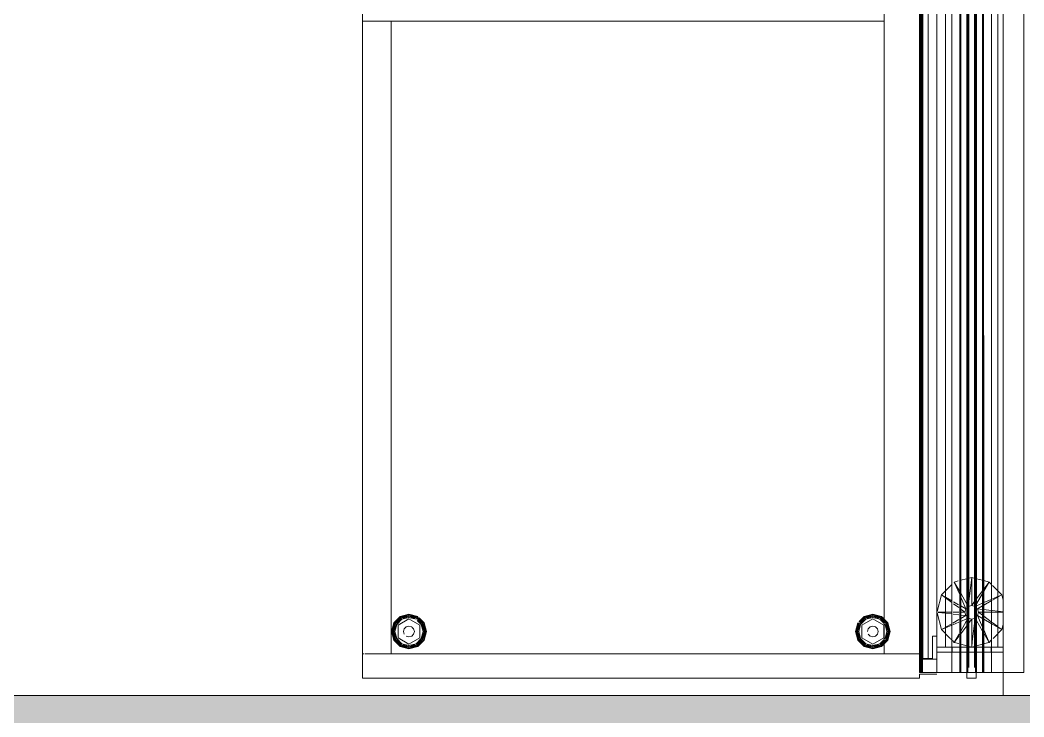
# Model space of a CAD drawing. Header units: inches. Extents: x 0 to 1536, y 72 to 1354.
# Drawn here: x 687.09 to 715.92, y 93.38 to 113.39 of the extents above; entities that cross this region are included whole.
import ezdxf

# ---------------------------------------------------------------- set-up
doc = ezdxf.new("R2010")
doc.units = ezdxf.units.IN
doc.header["$MEASUREMENT"] = 0
for name, color, linetype, lineweight in [('A-COLS', 52, 'Continuous', 13), ('A-WALL-PATT', 111, 'Continuous', 13), ('G-IMPT', 8, 'Continuous', 9), ('I-FURN-PNLS', 30, 'Continuous', 9), ('I-WALL', 2, 'Continuous', 13)]:
    doc.layers.add(name, color=color, linetype=linetype, lineweight=lineweight)

# ---------------------------------------------------------------- blocks, each defined once
blk = doc.blocks.new('perimeter columns - perimeter columns-7228800-Level XX  POWER _ SIGNAL')
at = {"layer": 'A-COLS', "lineweight": 9}
h = blk.add_hatch(color=7, dxfattribs=at)
h.paths.add_polyline_path([(12, 84), (59, 84), (59, 94), (12, 94)], flags=0)
h.paths.add_polyline_path([(115, 84), (173, 84), (173, 94), (115, 94)], flags=0)
h.paths.add_polyline_path([(229, 84), (287, 84), (287, 94), (229, 94)], flags=0)
h.paths.add_polyline_path([(401, 84), (401, 94), (343, 94), (343, 84)], flags=0)
h.paths.add_polyline_path([(457, 84), (515, 84), (515, 94), (457, 94)], flags=0)
h.paths.add_polyline_path([(1184.955, 84), (1184.955, 94), (1159.955, 94), (1159.955, 84), (1179.07, 84)], flags=0)
h.paths.add_polyline_path([(1056.955, 84), (1079.955, 84), (1079.955, 94), (1056.955, 94)], flags=0)
h.paths.add_polyline_path([(1305.955, 84), (1305.955, 94), (1287.955, 94), (1287.955, 84), (1303.33, 84)], flags=0)
h.paths.add_polyline_path([(571, 84), (629, 84), (629, 94), (571, 94)], flags=0)
h.paths.add_polyline_path([(1390.511, 84), (1421.511, 84), (1426.237, 85.302), (1422.091, 94), (1390.511, 94)], flags=0)
h.paths.add_polyline_path([(953.33, 84), (953.955, 84), (953.955, 94), (931.955, 94), (931.955, 84), (941.026, 84)], flags=0)
h.paths.add_polyline_path([(685, 84), (743.955, 84), (743.955, 94), (685, 94), (685, 90.183)], flags=0)
h.paths.add_polyline_path([(838.955, 84), (838.955, 94), (819.955, 94), (819.955, 84), (832.823, 84)], flags=0)
h.paths.add_polyline_path([(1523.008, 178.607), (1524.2, 182.345), (1524.2, 206.475), (1515.95, 206.475), (1515.95, 182.293), (1519.437, 180.472)], flags=0)
h.paths.add_polyline_path([(1515.95, 318.225), (1524.2, 318.225), (1524.2, 348.225), (1515.95, 348.225), (1515.95, 345.403)], flags=0)
h.paths.add_polyline_path([(1524.2, 436.04), (1524.2, 456.04), (1515.95, 456.04), (1515.95, 436.04)], flags=0)
h.paths.add_polyline_path([(1524.2, 551.04), (1524.2, 569.54), (1515.95, 569.54), (1515.95, 551.04)], flags=0)
h.paths.add_polyline_path([(1524.2, 680.499), (1524.2, 704.5), (1515.95, 704.5), (1515.95, 680.499)], flags=0)
h.paths.add_polyline_path([(562.494, 696.499), (574.9, 696.499), (574.9, 704.5), (560.9, 704.5), (560.9, 769.75), (547.9, 769.75), (547.9, 696.499), (560.9, 696.499)], flags=0)
h.paths.add_polyline_path([(1287.273, 696.499), (1301.455, 696.499), (1301.455, 704.5), (1270.455, 704.5), (1270.455, 696.499), (1274.686, 696.499)], flags=0)
h.paths.add_polyline_path([(932.205, 696.499), (952.205, 696.499), (952.205, 704.5), (932.205, 704.5), (932.205, 698.783)], flags=0)
h.paths.add_polyline_path([(832.823, 696.499), (833.705, 696.499), (833.705, 704.5), (815.205, 704.5), (815.205, 696.499), (823.75, 696.499)], flags=0)
h.paths.add_polyline_path([(1410.455, 696.499), (1410.455, 704.5), (1385.455, 704.5), (1385.455, 696.499), (1410.402, 696.499)], flags=0)
h.paths.add_polyline_path([(739.795, 696.499), (739.795, 704.5), (722.813, 704.5), (722.813, 696.499)], flags=0)
h.paths.add_polyline_path([(1182.955, 696.499), (1182.955, 704.5), (1159.705, 704.5), (1159.705, 696.499), (1179.83, 696.499)], flags=0)
h.paths.add_polyline_path([(1075.705, 696.499), (1075.705, 704.5), (1049.705, 704.5), (1049.705, 696.499)], flags=0)
at = {"layer": 'A-COLS', "color": 8, "lineweight": 20}
blk.add_line((743.955, 94), (685, 94), dxfattribs=at)
blk = doc.blocks.new('WORKSTATION_1 - NCARB Leverage OPT A_dwg_3_KPWL4236-V52-Level XX  POWER _ SIGNAL')
at = {"layer": 'G-IMPT'}
for p, q in [((35.225, 0.866), (35.121, 0.762)), ((35.121, 0.762), (35.225, 0.866)), ((35.121, 0.762), (35.225, 0.866)), ((35.374, 0.906), (35.225, 0.866)), ((35.225, 0.866), (35.374, 0.906)), ((35.225, 0.866), (35.374, 0.906)), ((35.225, 0.866), (35.286, 0.761)), ((35.27, 0.761), (35.225, 0.866)), ((35.697, 0.758), (35.714, 0.906)), ((35.725, 0.906), (35.725, 0.757)), ((36.225, 0.866), (36.076, 0.906)), ((36.076, 0.906), (36.225, 0.866)), ((36.076, 0.906), (36.225, 0.866)), ((36.142, 0.754), (36.225, 0.866)), ((36.225, 0.866), (36.16, 0.754)), ((36.338, 0.753), (36.225, 0.866)), ((36.225, 0.866), (36.338, 0.753)), ((36.225, 0.866), (36.338, 0.753)), ((36.725, 0.75), (36.725, 0.906)), ((36.725, 0.75), (36.725, 0.906)), ((36.725, 0.75), (36.725, 0.906)), ((36.725, 0.75), (36.725, 0.906)), ((36.725, 0.906), (36.725, 0.75)), ((36.875, 0.906), (36.875, 0.577)), ((36.875, 0.577), (36.875, 0.906)), ((2.275, 0.75), (36.725, 0.75)), ((2.275, 0.75), (36.725, 0.75)), ((2.314, 0.75), (36.416, 0.75)), ((2.314, 0.75), (36.416, 0.75)), ((2.314, 0.75), (36.416, 0.75)), ((2.314, 0.75), (36.416, 0.75)), ((35.109, 0.75), (34.958, 0.599)), ((34.958, 0.599), (35.109, 0.75)), ((34.958, 0.599), (35.109, 0.75)), ((35.342, 0.595), (35.275, 0.75)), ((35.292, 0.75), (35.382, 0.594)), ((35.677, 0.591), (35.696, 0.75)), ((35.725, 0.75), (35.725, 0.59)), ((36.017, 0.587), (36.139, 0.75)), ((36.158, 0.75), (36.064, 0.586)), ((36.476, 0.615), (36.341, 0.75)), ((36.341, 0.75), (36.476, 0.615)), ((36.341, 0.75), (36.476, 0.615)), ((36.455, 0.75), (36.725, 0.75)), ((36.455, 0.75), (36.725, 0.75)), ((36.455, 0.75), (36.725, 0.75)), ((36.455, 0.75), (36.725, 0.75)), ((36.725, 0.579), (36.725, 0.75)), ((36.725, 0.75), (36.725, 0.579)), ((36.725, 0.75), (36.725, 0.579)), ((36.725, 0.75), (36.725, 0.579)), ((34.808, 0.309), (34.763, 0.14)), ((34.763, 0.14), (34.808, 0.309)), ((34.763, 0.14), (34.808, 0.309)), ((34.859, 0.5), (34.817, 0.345)), ((34.817, 0.345), (34.859, 0.5)), ((34.817, 0.345), (34.859, 0.5)), ((34.921, 0.563), (34.859, 0.5)), ((34.859, 0.5), (34.921, 0.563)), ((34.859, 0.5), (34.921, 0.563)), ((35.067, 0.345), (34.859, 0.5)), ((34.859, 0.5), (35.127, 0.345)), ((35.342, 0.14), (35.115, 0.309)), ((35.189, 0.309), (35.483, 0.14)), ((35.45, 0.345), (35.356, 0.563)), ((35.4, 0.563), (35.526, 0.345)), ((35.538, 0.14), (35.465, 0.31)), ((35.546, 0.31), (35.628, 0.169)), ((35.628, 0.169), (35.644, 0.311)), ((35.648, 0.345), (35.674, 0.563)), ((35.725, 0.563), (35.725, 0.345)), ((35.725, 0.311), (35.725, 0.195)), ((35.725, 0.195), (35.812, 0.311)), ((35.822, 0.169), (36.155, 0.312)), ((35.905, 0.311), (35.822, 0.169)), ((35.837, 0.345), (35.999, 0.563)), ((36.05, 0.563), (35.924, 0.345)), ((36.266, 0.312), (35.967, 0.14)), ((36.231, 0.345), (36.591, 0.5)), ((36.591, 0.5), (36.323, 0.345)), ((36.591, 0.5), (36.529, 0.563)), ((36.529, 0.563), (36.591, 0.5)), ((36.529, 0.563), (36.591, 0.5)), ((36.627, 0.365), (36.591, 0.5)), ((36.591, 0.5), (36.627, 0.365)), ((36.591, 0.5), (36.627, 0.365)), ((36.687, 0.14), (36.641, 0.313)), ((36.641, 0.313), (36.687, 0.14)), ((36.641, 0.313), (36.687, 0.14)), ((36.725, 0.345), (36.725, 0.563)), ((36.725, 0.563), (36.725, 0.345)), ((36.875, 0.563), (36.725, 0.563)), ((36.875, 0.563), (36.725, 0.563)), ((36.725, 0.14), (36.725, 0.313)), ((36.725, 0.313), (36.725, 0.14)), ((36.875, 0.563), (36.875, 0.345)), ((36.875, 0.563), (36.875, 0.345)), ((36.875, 0.314), (36.875, 0.14)), ((36.875, 0.314), (36.875, 0.14)), ((34.752, 0.102), (34.725, 0)), ((34.725, 0), (34.752, 0.102)), ((34.725, 0), (34.752, 0.102)), ((34.725, 0), (34.754, -0.11)), ((34.754, -0.11), (34.725, 0)), ((34.754, -0.11), (34.725, 0)), ((34.725, 0), (35.53, 0)), ((35.556, -0.097), (34.725, 0)), ((35.53, 0), (35.391, 0.104)), ((35.53, 0), (35.556, 0.097)), ((35.556, 0.097), (35.53, 0)), ((35.556, 0.097), (35.53, 0)), ((35.556, -0.097), (35.53, 0)), ((35.556, -0.097), (35.53, 0)), ((35.53, 0), (35.556, -0.097)), ((35.628, 0.169), (35.725, 0.195)), ((35.628, 0.169), (35.725, 0.195)), ((35.725, 0.195), (35.628, 0.169)), ((35.725, 0.195), (35.822, 0.169)), ((35.725, 0.195), (35.822, 0.169)), ((35.822, 0.169), (35.725, 0.195)), ((35.894, 0.097), (35.92, 0)), ((35.894, 0.097), (35.92, 0)), ((35.92, 0), (35.894, 0.097)), ((35.894, 0.097), (36.568, 0.018)), ((35.92, 0), (35.894, -0.097)), ((35.894, -0.097), (35.92, 0)), ((35.894, -0.097), (35.92, 0)), ((35.92, 0), (36.067, -0.11)), ((36.725, 0), (35.92, 0)), ((36.573, 0.018), (36.725, 0)), ((36.725, 0), (36.696, 0.108)), ((36.696, 0.108), (36.725, 0)), ((36.696, 0.108), (36.725, 0)), ((36.696, -0.11), (36.725, 0)), ((36.725, 0), (36.696, -0.11)), ((36.725, 0), (36.696, -0.11)), ((36.725, -0.11), (36.725, 0.108)), ((36.725, 0.108), (36.725, -0.11)), ((36.875, 0.108), (36.875, -0.11)), ((36.875, 0.108), (36.875, -0.11)), ((34.764, -0.147), (34.809, -0.315)), ((34.809, -0.315), (34.764, -0.147)), ((34.809, -0.315), (34.764, -0.147)), ((35.179, -0.315), (35.474, -0.145)), ((35.628, -0.169), (35.288, -0.315)), ((35.543, -0.315), (35.628, -0.169)), ((35.725, -0.195), (35.628, -0.169)), ((35.725, -0.195), (35.628, -0.169)), ((35.628, -0.169), (35.725, -0.195)), ((35.725, -0.195), (35.635, -0.315)), ((35.822, -0.169), (35.725, -0.195)), ((35.725, -0.195), (35.822, -0.169)), ((35.725, -0.195), (35.822, -0.169)), ((35.725, -0.315), (35.725, -0.195)), ((35.822, -0.169), (35.805, -0.315)), ((35.907, -0.315), (35.822, -0.169)), ((35.987, -0.315), (35.914, -0.144)), ((36.271, -0.315), (35.974, -0.144)), ((36.112, -0.143), (36.343, -0.315)), ((36.641, -0.315), (36.687, -0.142)), ((36.687, -0.142), (36.641, -0.315)), ((36.687, -0.142), (36.641, -0.315)), ((36.725, -0.315), (36.725, -0.142)), ((36.725, -0.142), (36.725, -0.315)), ((36.875, -0.141), (36.875, -0.315)), ((36.875, -0.141), (36.875, -0.315)), ((34.828, -0.385), (34.859, -0.5)), ((34.859, -0.5), (34.828, -0.385)), ((34.859, -0.5), (34.828, -0.385)), ((35.219, -0.345), (34.859, -0.5)), ((34.859, -0.5), (35.127, -0.345)), ((35.109, -0.75), (34.931, -0.572)), ((35.109, -0.75), (34.931, -0.572)), ((35.109, -0.75), (34.931, -0.572)), ((35.292, -0.75), (35.396, -0.57)), ((35.445, -0.57), (35.311, -0.75)), ((35.425, -0.52), (35.509, -0.375)), ((35.592, -0.373), (35.481, -0.522)), ((35.725, -0.53), (35.725, -0.371)), ((35.725, -0.75), (35.725, -0.57)), ((35.775, -0.57), (35.754, -0.75)), ((35.799, -0.37), (35.78, -0.532)), ((36.037, -0.54), (35.938, -0.368)), ((36.085, -0.542), (36.01, -0.367)), ((36.158, -0.75), (36.054, -0.57)), ((36.175, -0.75), (36.097, -0.57)), ((36.591, -0.5), (36.352, -0.362)), ((36.416, -0.37), (36.591, -0.5)), ((36.476, -0.615), (36.521, -0.57)), ((36.476, -0.615), (36.521, -0.57)), ((36.521, -0.57), (36.476, -0.615)), ((36.536, -0.555), (36.591, -0.5)), ((36.536, -0.555), (36.591, -0.5)), ((36.591, -0.5), (36.536, -0.555)), ((36.591, -0.5), (36.627, -0.365)), ((36.627, -0.365), (36.591, -0.5)), ((36.627, -0.365), (36.591, -0.5)), ((36.725, -0.558), (36.725, -0.356)), ((36.725, -0.356), (36.725, -0.558)), ((36.875, -0.562), (36.725, -0.562)), ((36.875, -0.562), (36.725, -0.562)), ((36.725, -0.75), (36.725, -0.57)), ((36.725, -0.57), (36.725, -0.75)), ((36.725, -0.75), (36.725, -0.57)), ((36.725, -0.75), (36.725, -0.57)), ((36.875, -0.354), (36.875, -0.561)), ((36.875, -0.354), (36.875, -0.561)), ((36.875, -0.57), (36.875, -1)), ((36.875, -1), (36.875, -0.57)), ((2.275, -0.75), (36.725, -0.75)), ((2.275, -0.75), (36.725, -0.75)), ((2.583, -0.75), (36.686, -0.75)), ((2.583, -0.75), (36.686, -0.75)), ((2.583, -0.75), (36.686, -0.75)), ((2.583, -0.75), (36.686, -0.75)), ((2.583, -0.75), (36.686, -0.75)), ((2.583, -0.75), (36.686, -0.75)), ((35.225, -0.866), (35.121, -0.762)), ((35.225, -0.866), (35.121, -0.762)), ((35.225, -0.866), (35.121, -0.762)), ((35.304, -0.76), (35.225, -0.866)), ((35.225, -0.866), (35.286, -0.761)), ((35.725, -0.959), (35.725, -0.757)), ((35.753, -0.757), (35.73, -0.959)), ((36.225, -0.866), (36.16, -0.754)), ((36.225, -0.866), (36.177, -0.754)), ((36.225, -0.866), (36.338, -0.753)), ((36.225, -0.866), (36.338, -0.753)), ((36.338, -0.753), (36.225, -0.866)), ((36.341, -0.75), (36.468, -0.624)), ((36.341, -0.75), (36.468, -0.624)), ((36.468, -0.624), (36.341, -0.75)), ((36.725, -1), (36.725, -0.75)), ((36.725, -0.75), (36.725, -1)), ((36.725, -1), (36.725, -0.75)), ((36.725, -0.75), (36.725, -1)), ((36.725, -0.75), (36.725, -1)), ((36.725, -0.75), (36.725, -1)), ((36.416, -1), (2.583, -1)), ((2.583, -1), (36.416, -1)), ((2.583, -1), (36.416, -1)), ((2.583, -1), (36.416, -1)), ((2.583, -1), (36.416, -1)), ((36.416, -1), (2.583, -1)), ((35.225, -0.866), (35.706, -0.995)), ((35.706, -0.995), (35.225, -0.866)), ((35.706, -0.995), (35.225, -0.866)), ((35.743, -0.995), (36.225, -0.866)), ((36.225, -0.866), (35.743, -0.995)), ((36.225, -0.866), (35.743, -0.995)), ((36.416, -1), (36.725, -1)), ((36.725, -1), (36.416, -1)), ((36.416, -1), (36.725, -1)), ((36.416, -1), (36.725, -1)), ((36.416, -1), (36.725, -1)), ((36.725, -1), (36.416, -1)), ((36.416, -1.125), (36.416, -1)), ((36.416, -1.007), (36.416, -1.125)), ((36.416, -1.125), (37.024, -1.125)), ((36.416, -1.125), (37.05, -1.125)), ((37.075, -1), (36.875, -1)), ((37.459, -1), (36.875, -1)), ((37.024, -1.125), (37.05, -1.125)), ((37.05, -1.25), (37.05, -1.125)), ((37.05, -1.125), (37.05, -1.4)), ((37.459, -1), (37.075, -1)), ((37.5, -1.5), (37.5, -1)), ((37.5, -1.5), (37.5, -1)), ((37.024, -1.25), (1.95, -1.25)), ((37.05, -1.25), (1.95, -1.25)), ((37.05, -1.25), (37.024, -1.25)), ((37.05, -1.25), (37.05, -1.4)), ((37.05, -1.5), (37.459, -1.5)), ((37.05, -1.5), (37.459, -1.5))]:
    blk.add_line(p, q, dxfattribs=at)
blk = doc.blocks.new('WORKSTATION_1 - NCARB Leverage OPT A_dwg_3_KESS2436-7491116-Level XX  POWER _ SIGNAL')
at = {"layer": 'G-IMPT'}
for p, q in [((36.416, -1), (2.583, -1)), ((2.583, -1), (36.416, -1)), ((36.725, -1), (36.416, -1)), ((36.416, -1), (36.725, -1)), ((36.875, -1), (36.725, -1)), ((36.725, -1), (36.875, -1)), ((37.075, -1), (36.875, -1)), ((36.875, -1), (37.075, -1)), ((37.075, -1.118), (37.075, -1)), ((37.075, -1.118), (37.075, -1)), ((37.075, -1.4), (37.075, -1.146)), ((37.075, -1.4), (37.075, -1.146)), ((37.024, -1.4), (1.95, -1.4)), ((37.024, -1.4), (1.95, -1.437)), ((37.024, -1.4), (1.95, -1.4)), ((37.024, -1.437), (1.95, -1.437)), ((37.024, -1.437), (1.95, -1.437)), ((37.024, -1.471), (1.95, -1.437)), ((37.024, -1.437), (2.69, -1.47)), ((11.472, -1.41), (37.024, -1.437)), ((37.068, -1.437), (37.024, -1.437)), ((37.024, -1.437), (37.068, -1.437)), ((37.068, -1.437), (37.024, -1.437)), ((37.068, -1.437), (37.024, -1.437)), ((37.046, -1.471), (37.068, -1.437)), ((37.068, -1.437), (37.046, -1.471)), ((37.046, -1.471), (37.068, -1.437)), ((37.068, -1.437), (37.075, -1.4)), ((37.075, -1.4), (37.068, -1.437)), ((37.075, -1.4), (37.068, -1.437)), ((37.046, -1.471), (1.974, -1.471)), ((1.974, -1.471), (37.024, -1.471)), ((36.987, -1.493), (1.974, -1.471)), ((36.987, -1.493), (2.013, -1.493)), ((2.013, -1.493), (36.987, -1.493)), ((2.013, -1.493), (36.975, -1.5)), ((36.975, -1.5), (2.025, -1.5)), ((36.975, -1.5), (2.025, -1.5)), ((36.987, -1.493), (2.027, -1.5)), ((37.024, -1.471), (14.582, -1.485)), ((36.975, -1.5), (37.012, -1.493)), ((37.012, -1.493), (36.975, -1.5)), ((37.012, -1.493), (36.975, -1.5)), ((37.012, -1.493), (37.046, -1.471)), ((37.046, -1.471), (37.012, -1.493)), ((37.012, -1.493), (37.046, -1.471)), ((37.046, -1.471), (37.024, -1.471)), ((37.046, -1.471), (37.024, -1.471)), ((37.024, -1.471), (37.046, -1.471))]:
    blk.add_line(p, q, dxfattribs=at)
blk = doc.blocks.new('WORKSTATION_1 - NCARB Leverage OPT A_dwg_3_KESS1236-V39-Level XX  POWER _ SIGNAL')
at = {"layer": 'G-IMPT'}
for p, q in [((37.075, -1), (1.925, -1)), ((2.583, -1), (36.416, -1)), ((36.416, -1), (36.725, -1)), ((36.725, -1), (36.875, -1)), ((36.875, -1), (37.075, -1)), ((37.075, -1), (37.075, -1.118)), ((37.075, -1.4), (37.075, -1)), ((37.075, -1.146), (37.075, -1.4)), ((37.068, -1.437), (1.925, -1.4)), ((37.075, -1.4), (1.925, -1.4)), ((37.024, -1.437), (1.95, -1.437)), ((37.068, -1.437), (2.69, -1.47)), ((37.068, -1.437), (37.024, -1.437)), ((37.062, -1.45), (37.068, -1.437)), ((37.075, -1.4), (37.068, -1.437)), ((37.068, -1.437), (37.075, -1.4)), ((37.024, -1.471), (1.954, -1.471)), ((37.012, -1.493), (1.988, -1.493)), ((36.975, -1.5), (1.988, -1.493)), ((2.025, -1.5), (36.975, -1.5)), ((36.975, -1.5), (2.025, -1.5)), ((37.046, -1.471), (14.582, -1.485)), ((36.975, -1.5), (37.012, -1.493)), ((36.975, -1.5), (37.012, -1.493)), ((37.025, -1.487), (37.012, -1.493)), ((37.046, -1.471), (37.024, -1.471)), ((37.024, -1.487), (37.025, -1.487)), ((37.062, -1.45), (37.025, -1.487)), ((37.025, -1.487), (37.046, -1.471)), ((37.062, -1.45), (37.046, -1.471))]:
    blk.add_line(p, q, dxfattribs=at)
blk = doc.blocks.new('WORKSTATION_1 - NCARB Leverage OPT A_dwg_3_42NN AA36_000000-V53-Level XX  POWER _ SIGNAL')
for name in ['WORKSTATION_1 - NCARB Leverage OPT A_dwg_3_KPWL4236-V52-Level XX  POWER _ SIGNAL', 'WORKSTATION_1 - NCARB Leverage OPT A_dwg_3_KESS2436-7491116-Level XX  POWER _ SIGNAL', 'WORKSTATION_1 - NCARB Leverage OPT A_dwg_3_KESS1236-V39-Level XX  POWER _ SIGNAL']:
    blk.add_blockref(name, (0, 0))
blk = doc.blocks.new('WORKSTATION_1 - NCARB Leverage OPT A_dwg_3_KPGAS0972-V55-Level XX  POWER _ SIGNAL')
at = {"layer": 'G-IMPT'}
for p, q in [((73.46, 0.906), (73.46, 0.57)), ((73.46, 0.345), (73.46, 0.906)), ((73.459, 0.315), (1.5, 0.328)), ((73.459, 0.315), (1.5, 0.315)), ((73.459, 0.33), (1.733, 0.33)), ((73.459, 0.332), (1.734, 0.345)), ((73.459, 0.33), (1.734, 0.332)), ((1.734, 0.332), (73.459, 0.332)), ((73.459, 0.57), (1.735, 0.57)), ((73.459, 0.57), (1.735, 0.57)), ((73.46, 0.57), (73.46, 0.345)), ((73.46, 0.332), (73.46, 0.345)), ((73.46, 0.33), (73.46, 0.332)), ((73.46, 0.328), (73.46, 0.33)), ((73.46, 0.315), (73.46, 0.328)), ((73.46, 0.315), (73.46, 0.14)), ((73.46, 0.14), (73.46, 0.315)), ((73.459, 0.132), (1.5, 0.14)), ((1.5, 0.14), (73.459, 0.14)), ((1.5, 0.132), (73.459, 0.132)), ((73.459, 0.125), (1.5, 0.132)), ((1.5, 0.125), (73.459, 0.125)), ((1.5, 0.125), (73.459, 0.125)), ((73.459, 0.123), (1.742, 0.125)), ((1.742, 0.123), (73.459, 0.123)), ((73.459, 0.11), (1.742, 0.123)), ((73.459, 0.11), (1.742, 0.11)), ((73.46, 0.132), (73.46, 0.14)), ((73.46, 0.125), (73.46, 0.132)), ((73.46, 0.123), (73.46, 0.125)), ((73.46, 0.11), (73.46, 0.123)), ((73.46, 0.11), (73.46, -0.11)), ((73.46, -0.11), (73.46, 0.11)), ((1.5, -0.127), (73.459, -0.127)), ((73.459, -0.14), (1.5, -0.127)), ((73.459, -0.14), (1.5, -0.14)), ((73.459, -0.117), (1.742, -0.11)), ((1.742, -0.117), (73.459, -0.117)), ((73.459, -0.125), (1.742, -0.118)), ((1.742, -0.125), (73.459, -0.125)), ((73.46, -0.117), (73.46, -0.11)), ((73.46, -0.125), (73.46, -0.117)), ((73.46, -0.127), (73.46, -0.125)), ((73.46, -0.14), (73.46, -0.127)), ((73.46, -0.14), (73.46, -0.315)), ((73.46, -0.315), (73.46, -0.14)), ((73.459, -0.322), (1.5, -0.315)), ((1.5, -0.315), (73.459, -0.315)), ((73.459, -0.33), (1.5, -0.322)), ((1.5, -0.322), (73.459, -0.322)), ((73.459, -0.33), (1.5, -0.33)), ((73.459, -0.345), (1.742, -0.332)), ((1.742, -0.332), (73.459, -0.332)), ((73.459, -0.345), (1.742, -0.345)), ((73.459, -0.57), (1.742, -0.57)), ((73.459, -0.57), (1.742, -0.57)), ((73.46, -0.322), (73.46, -0.315)), ((73.46, -0.33), (73.46, -0.322)), ((73.46, -0.332), (73.46, -0.33)), ((73.46, -0.345), (73.46, -0.332)), ((73.46, -0.345), (73.46, -0.57)), ((73.46, -1.44), (73.46, -0.345)), ((73.46, -0.57), (73.46, -1.41)), ((1.5, -1.44), (73.459, -1.44)), ((1.5, -1.44), (73.459, -1.44)), ((73.459, -1.44), (1.5, -1.444)), ((73.459, -1.41), (1.742, -1.425)), ((73.459, -1.41), (1.742, -1.41)), ((1.742, -1.425), (73.459, -1.425)), ((73.459, -1.436), (1.742, -1.44)), ((73.459, -1.47), (1.742, -1.44)), ((1.742, -1.44), (73.459, -1.44)), ((1.764, -1.436), (73.459, -1.436)), ((73.459, -1.425), (1.767, -1.436)), ((73.46, -1.41), (73.46, -1.425)), ((73.46, -1.425), (73.46, -1.436)), ((73.46, -1.436), (73.46, -1.44)), ((73.46, -1.44), (73.46, -1.444)), ((73.46, -1.47), (73.46, -1.44)), ((73.459, -1.444), (1.5, -1.455)), ((1.5, -1.444), (73.459, -1.444)), ((73.459, -1.455), (1.5, -1.47)), ((1.5, -1.455), (73.459, -1.455)), ((1.5, -1.47), (73.459, -1.47)), ((73.459, -1.47), (1.5, -1.485)), ((73.459, -1.492), (1.5, -1.47)), ((1.5, -1.47), (73.459, -1.47)), ((73.459, -1.485), (1.5, -1.496)), ((1.5, -1.485), (73.459, -1.485)), ((73.459, -1.5), (1.5, -1.492)), ((1.5, -1.492), (73.459, -1.492)), ((73.459, -1.496), (1.5, -1.5)), ((1.5, -1.496), (73.459, -1.496)), ((1.5, -1.5), (73.459, -1.5)), ((1.5, -1.5), (73.459, -1.5)), ((73.46, -1.444), (73.46, -1.455)), ((73.46, -1.455), (73.46, -1.47)), ((73.46, -1.47), (73.46, -1.485)), ((73.46, -1.492), (73.46, -1.47)), ((73.46, -1.485), (73.46, -1.496)), ((73.46, -1.5), (73.46, -1.492)), ((73.46, -1.496), (73.46, -1.5))]:
    blk.add_line(p, q, dxfattribs=at)
blk = doc.blocks.new('WORKSTATION_1 - NCARB Leverage OPT A_dwg_3_UGHS1672R-V56-Level XX  POWER _ SIGNAL')
at = {"layer": 'G-IMPT'}
for p, q in [((36.289, 16), (71.181, 16)), ((36.289, 16), (71.181, 16)), ((36.289, 16), (71.181, 16)), ((36.289, 16), (71.181, 16)), ((36.289, 16), (71.239, 16)), ((71.239, 16), (36.289, 16)), ((71.181, 16), (71.181, 14.984)), ((71.181, 16), (71.181, 14.984)), ((71.181, 16), (71.239, 16)), ((71.239, 16), (71.181, 16)), ((71.181, 14.984), (71.181, 16)), ((71.181, 0.081), (71.181, 16)), ((71.181, 16), (71.181, 0.827)), ((71.181, 16), (71.181, 0.827)), ((71.239, 16), (71.288, 16)), ((71.239, 16), (71.288, 16)), ((71.288, 16), (71.239, 16)), ((71.288, 16), (71.239, 16)), ((71.314, 16), (71.723, 16)), ((71.314, 16), (71.723, 16)), ((71.723, 16), (71.314, 16)), ((71.723, 16), (71.314, 16)), ((71.764, 16), (71.882, 16)), ((71.764, 16), (71.882, 16)), ((71.882, 16), (71.764, 16)), ((71.882, 16), (71.764, 16)), ((71.882, 0), (71.882, 16)), ((71.882, 16), (71.882, 0)), ((71.882, 0), (71.882, 16)), ((71.882, 16), (71.882, 0)), ((70.293, 15.094), (70.197, 14.998)), ((70.206, 14.998), (70.293, 15.094)), ((70.206, 14.998), (70.3, 15.084)), ((70.3, 15.084), (70.214, 14.998)), ((70.3, 15.084), (70.214, 14.998)), ((70.235, 14.998), (70.3, 15.084)), ((70.243, 14.998), (70.317, 15.054)), ((70.261, 14.998), (70.317, 15.054)), ((70.317, 15.054), (70.261, 14.998)), ((70.317, 15.054), (70.279, 14.997)), ((70.543, 15.161), (70.293, 15.094)), ((70.293, 15.094), (70.543, 15.149)), ((70.293, 15.094), (70.3, 15.084)), ((70.3, 15.084), (70.293, 15.094)), ((70.3, 15.084), (70.543, 15.161)), ((70.543, 15.149), (70.3, 15.084)), ((70.543, 15.149), (70.3, 15.084)), ((70.3, 15.084), (70.543, 15.114)), ((70.3, 15.084), (70.317, 15.054)), ((70.317, 15.054), (70.3, 15.084)), ((70.317, 15.054), (70.543, 15.149)), ((70.317, 15.054), (70.543, 15.114)), ((70.543, 15.114), (70.317, 15.054)), ((70.543, 15.067), (70.317, 15.054)), ((70.34, 15.013), (70.317, 15.054)), ((70.34, 15.013), (70.317, 15.054)), ((70.543, 15.114), (70.34, 15.013)), ((70.34, 15.013), (70.543, 15.067)), ((70.543, 15.067), (70.34, 15.013)), ((70.793, 15.094), (70.543, 15.161)), ((70.543, 15.161), (70.543, 15.149)), ((70.543, 15.161), (70.787, 15.084)), ((70.543, 15.149), (70.543, 15.161)), ((70.543, 15.149), (70.543, 15.114)), ((70.787, 15.084), (70.543, 15.149)), ((70.543, 15.149), (70.77, 15.054)), ((70.543, 15.149), (70.793, 15.094)), ((70.787, 15.084), (70.543, 15.149)), ((70.543, 15.114), (70.543, 15.149)), ((70.543, 15.114), (70.77, 15.054)), ((70.543, 15.067), (70.543, 15.114)), ((70.746, 15.013), (70.543, 15.114)), ((70.543, 15.114), (70.787, 15.084)), ((70.543, 15.067), (70.543, 15.114)), ((70.77, 15.054), (70.543, 15.114)), ((70.746, 15.013), (70.543, 15.067)), ((70.77, 15.054), (70.543, 15.067)), ((70.746, 15.013), (70.543, 15.067)), ((70.746, 15.013), (70.77, 15.054)), ((70.746, 15.013), (70.77, 15.054)), ((70.787, 15.084), (70.77, 15.054)), ((70.77, 15.054), (70.787, 15.084)), ((70.834, 14.989), (70.77, 15.054)), ((70.812, 14.99), (70.77, 15.054)), ((70.77, 15.054), (70.855, 14.989)), ((70.834, 14.989), (70.77, 15.054)), ((70.793, 15.094), (70.787, 15.084)), ((70.787, 15.084), (70.793, 15.094)), ((70.882, 14.989), (70.787, 15.084)), ((70.787, 15.084), (70.859, 14.989)), ((70.787, 15.084), (70.892, 14.988)), ((70.882, 14.989), (70.787, 15.084)), ((70.899, 14.988), (70.793, 15.094)), ((70.793, 15.094), (70.89, 14.988)), ((26.088, 14.984), (71.181, 14.984)), ((52.316, 14.984), (53.017, 14.984)), ((53.017, 14.984), (52.316, 14.984)), ((53.017, 14.984), (52.316, 14.984)), ((53.017, 14.984), (71.181, 14.984)), ((53.017, 0.827), (53.017, 14.984)), ((53.017, 0.827), (53.017, 14.984)), ((53.017, 14.984), (71.181, 14.984)), ((53.017, 14.984), (71.181, 14.984)), ((53.017, 0.827), (53.017, 14.984)), ((53.017, 0), (53.017, 14.984)), ((70.043, 14.661), (70.11, 14.911)), ((70.043, 14.661), (70.121, 14.905)), ((70.056, 14.661), (70.11, 14.911)), ((70.056, 14.661), (70.121, 14.905)), ((70.056, 14.661), (70.121, 14.905)), ((70.056, 14.661), (70.151, 14.888)), ((70.09, 14.661), (70.121, 14.905)), ((70.09, 14.661), (70.151, 14.888)), ((70.151, 14.888), (70.09, 14.661)), ((70.192, 14.864), (70.09, 14.661)), ((70.183, 14.984), (70.11, 14.911)), ((70.11, 14.911), (70.19, 14.984)), ((70.11, 14.911), (70.121, 14.905)), ((70.121, 14.905), (70.11, 14.911)), ((70.2, 14.984), (70.121, 14.905)), ((70.121, 14.905), (70.193, 14.984)), ((70.2, 14.984), (70.121, 14.905)), ((70.121, 14.905), (70.223, 14.982)), ((70.121, 14.905), (70.151, 14.888)), ((70.151, 14.888), (70.121, 14.905)), ((70.151, 14.888), (70.137, 14.661)), ((70.192, 14.864), (70.137, 14.661)), ((70.151, 14.888), (70.247, 14.984)), ((70.297, 14.984), (70.151, 14.888)), ((70.151, 14.888), (70.224, 14.984)), ((70.247, 14.984), (70.151, 14.888)), ((70.192, 14.864), (70.151, 14.888)), ((70.192, 14.864), (70.151, 14.888)), ((70.182, 14.661), (70.363, 14.974)), ((70.363, 14.974), (70.182, 14.661)), ((70.271, 14.984), (70.192, 14.864)), ((70.312, 14.984), (70.192, 14.864)), ((70.363, 14.974), (70.724, 14.974)), ((70.724, 14.974), (70.363, 14.974)), ((70.409, 14.739), (70.388, 14.661)), ((70.409, 14.739), (70.388, 14.661)), ((70.388, 14.661), (70.409, 14.739)), ((70.466, 14.796), (70.409, 14.739)), ((70.466, 14.796), (70.409, 14.739)), ((70.409, 14.739), (70.466, 14.796)), ((70.543, 14.817), (70.466, 14.796)), ((70.543, 14.817), (70.466, 14.796)), ((70.466, 14.796), (70.543, 14.817)), ((70.621, 14.796), (70.543, 14.817)), ((70.621, 14.796), (70.543, 14.817)), ((70.543, 14.817), (70.621, 14.796)), ((70.678, 14.739), (70.621, 14.796)), ((70.678, 14.739), (70.621, 14.796)), ((70.621, 14.796), (70.678, 14.739)), ((70.699, 14.661), (70.678, 14.739)), ((70.699, 14.661), (70.678, 14.739)), ((70.678, 14.739), (70.699, 14.661)), ((70.724, 14.974), (70.904, 14.661)), ((70.724, 14.974), (70.904, 14.661)), ((70.895, 14.864), (70.775, 14.984)), ((70.895, 14.864), (70.775, 14.984)), ((70.936, 14.888), (70.79, 14.984)), ((70.895, 14.864), (70.836, 14.954)), ((70.936, 14.888), (70.839, 14.984)), ((70.936, 14.888), (70.839, 14.984)), ((70.861, 14.984), (70.965, 14.905)), ((70.864, 14.982), (70.936, 14.888)), ((70.965, 14.905), (70.886, 14.984)), ((70.965, 14.905), (70.886, 14.984)), ((70.893, 14.984), (70.965, 14.905)), ((70.895, 14.864), (70.936, 14.888)), ((70.895, 14.864), (70.936, 14.888)), ((70.949, 14.661), (70.895, 14.864)), ((70.996, 14.661), (70.895, 14.864)), ((70.949, 14.661), (70.895, 14.864)), ((70.896, 14.984), (70.976, 14.911)), ((70.976, 14.911), (70.903, 14.984)), ((70.965, 14.905), (70.936, 14.888)), ((70.936, 14.888), (70.965, 14.905)), ((70.936, 14.888), (70.996, 14.661)), ((70.941, 14.797), (70.936, 14.888)), ((70.936, 14.888), (71.031, 14.661)), ((70.996, 14.661), (70.936, 14.888)), ((70.949, 14.661), (70.943, 14.768)), ((70.976, 14.911), (70.965, 14.905)), ((70.965, 14.905), (70.976, 14.911)), ((71.031, 14.661), (70.965, 14.905)), ((70.965, 14.905), (70.996, 14.661)), ((70.965, 14.905), (71.043, 14.661)), ((71.031, 14.661), (70.965, 14.905)), ((71.043, 14.661), (70.976, 14.911)), ((70.976, 14.911), (71.031, 14.661)), ((71.181, 0.827), (71.181, 14.984)), ((71.181, 0.827), (71.181, 14.984)), ((71.181, 0.827), (71.181, 14.984)), ((70.043, 14.661), (70.11, 14.411)), ((70.043, 14.661), (70.056, 14.661)), ((70.121, 14.418), (70.043, 14.661)), ((70.056, 14.661), (70.043, 14.661)), ((70.056, 14.661), (70.09, 14.661)), ((70.056, 14.661), (70.121, 14.418)), ((70.11, 14.411), (70.056, 14.661)), ((70.056, 14.661), (70.121, 14.418)), ((70.151, 14.435), (70.056, 14.661)), ((70.09, 14.661), (70.056, 14.661)), ((70.151, 14.435), (70.09, 14.661)), ((70.137, 14.661), (70.09, 14.661)), ((70.121, 14.418), (70.09, 14.661)), ((70.09, 14.661), (70.151, 14.435)), ((70.09, 14.661), (70.192, 14.458)), ((70.137, 14.661), (70.09, 14.661)), ((70.11, 14.411), (70.121, 14.418)), ((70.121, 14.418), (70.11, 14.411)), ((70.121, 14.418), (70.151, 14.435)), ((70.151, 14.435), (70.121, 14.418)), ((70.121, 14.418), (70.267, 14.272)), ((70.259, 14.266), (70.121, 14.418)), ((70.121, 14.418), (70.267, 14.272)), ((70.29, 14.29), (70.121, 14.418)), ((70.137, 14.661), (70.151, 14.435)), ((70.137, 14.661), (70.192, 14.458)), ((70.192, 14.458), (70.151, 14.435)), ((70.192, 14.458), (70.151, 14.435)), ((70.293, 14.292), (70.151, 14.435)), ((70.272, 14.276), (70.151, 14.435)), ((70.151, 14.435), (70.293, 14.292)), ((70.151, 14.435), (70.327, 14.319)), ((70.182, 14.661), (70.363, 14.349)), ((70.182, 14.661), (70.363, 14.349)), ((70.192, 14.458), (70.299, 14.297)), ((70.192, 14.458), (70.33, 14.321)), ((70.388, 14.661), (70.409, 14.584)), ((70.409, 14.584), (70.388, 14.661)), ((70.409, 14.584), (70.388, 14.661)), ((70.409, 14.584), (70.466, 14.527)), ((70.466, 14.527), (70.409, 14.584)), ((70.466, 14.527), (70.409, 14.584)), ((70.466, 14.527), (70.543, 14.506)), ((70.543, 14.506), (70.466, 14.527)), ((70.543, 14.506), (70.466, 14.527)), ((70.678, 14.584), (70.621, 14.527)), ((70.678, 14.584), (70.621, 14.527)), ((70.678, 14.584), (70.621, 14.527)), ((70.681, 14.594), (70.699, 14.661)), ((70.699, 14.661), (70.681, 14.594)), ((70.699, 14.661), (70.681, 14.594)), ((70.904, 14.661), (70.724, 14.349)), ((70.904, 14.661), (70.724, 14.349)), ((70.895, 14.458), (70.746, 14.31)), ((70.895, 14.458), (70.746, 14.31)), ((70.746, 14.31), (70.936, 14.435)), ((70.895, 14.458), (70.77, 14.269)), ((70.936, 14.435), (70.77, 14.269)), ((70.936, 14.435), (70.77, 14.269)), ((70.965, 14.418), (70.77, 14.269)), ((70.936, 14.435), (70.787, 14.239)), ((70.787, 14.239), (70.965, 14.418)), ((70.787, 14.239), (70.965, 14.418)), ((70.965, 14.418), (70.793, 14.228)), ((70.895, 14.458), (70.949, 14.661)), ((70.895, 14.458), (70.996, 14.661)), ((70.895, 14.458), (70.949, 14.661)), ((70.895, 14.458), (70.936, 14.435)), ((70.895, 14.458), (70.936, 14.435)), ((70.996, 14.661), (70.936, 14.435)), ((71.031, 14.661), (70.936, 14.435)), ((70.936, 14.435), (70.996, 14.661)), ((70.936, 14.435), (70.949, 14.661)), ((70.965, 14.418), (70.936, 14.435)), ((70.936, 14.435), (70.965, 14.418)), ((70.949, 14.661), (70.996, 14.661)), ((70.949, 14.661), (70.996, 14.661)), ((70.965, 14.418), (71.031, 14.661)), ((71.043, 14.661), (70.965, 14.418)), ((70.965, 14.418), (71.031, 14.661)), ((70.996, 14.661), (70.965, 14.418)), ((70.976, 14.411), (70.965, 14.418)), ((70.965, 14.418), (70.976, 14.411)), ((70.976, 14.411), (71.043, 14.661)), ((71.031, 14.661), (70.976, 14.411)), ((71.031, 14.661), (70.996, 14.661)), ((70.996, 14.661), (71.031, 14.661)), ((71.043, 14.661), (71.031, 14.661)), ((71.031, 14.661), (71.043, 14.661)), ((70.11, 14.411), (70.257, 14.264)), ((70.265, 14.27), (70.11, 14.411)), ((70.293, 14.228), (70.3, 14.239)), ((70.3, 14.239), (70.293, 14.228)), ((70.293, 14.228), (70.543, 14.161)), ((70.543, 14.174), (70.293, 14.228)), ((70.3, 14.239), (70.317, 14.269)), ((70.317, 14.269), (70.3, 14.239)), ((70.3, 14.239), (70.543, 14.174)), ((70.543, 14.161), (70.3, 14.239)), ((70.3, 14.239), (70.543, 14.174)), ((70.543, 14.208), (70.3, 14.239)), ((70.34, 14.31), (70.317, 14.269)), ((70.34, 14.31), (70.317, 14.269)), ((70.543, 14.208), (70.317, 14.269)), ((70.543, 14.174), (70.317, 14.269)), ((70.317, 14.269), (70.543, 14.208)), ((70.317, 14.269), (70.543, 14.255)), ((70.34, 14.31), (70.543, 14.208)), ((70.34, 14.31), (70.543, 14.255)), ((70.366, 14.349), (70.724, 14.349)), ((70.366, 14.349), (70.724, 14.349)), ((70.746, 14.31), (70.543, 14.255)), ((70.543, 14.208), (70.746, 14.31)), ((70.543, 14.255), (70.746, 14.31)), ((70.77, 14.269), (70.543, 14.208)), ((70.543, 14.255), (70.77, 14.269)), ((70.77, 14.269), (70.543, 14.174)), ((70.543, 14.208), (70.77, 14.269)), ((70.543, 14.255), (70.543, 14.208)), ((70.543, 14.255), (70.543, 14.208)), ((70.543, 14.174), (70.787, 14.239)), ((70.787, 14.239), (70.543, 14.208)), ((70.787, 14.239), (70.543, 14.161)), ((70.543, 14.174), (70.787, 14.239)), ((70.543, 14.161), (70.793, 14.228)), ((70.793, 14.228), (70.543, 14.174)), ((70.543, 14.174), (70.543, 14.208)), ((70.543, 14.208), (70.543, 14.174)), ((70.543, 14.174), (70.543, 14.171)), ((70.543, 14.171), (70.543, 14.174)), ((70.543, 14.161), (70.543, 14.171)), ((70.543, 14.171), (70.543, 14.161)), ((70.746, 14.31), (70.77, 14.269)), ((70.746, 14.31), (70.77, 14.269)), ((70.787, 14.239), (70.77, 14.269)), ((70.77, 14.269), (70.787, 14.239)), ((70.976, 14.411), (70.787, 14.239)), ((70.793, 14.228), (70.787, 14.239)), ((70.787, 14.239), (70.793, 14.228)), ((70.793, 14.228), (70.976, 14.411)), ((70.121, 1.582), (70.317, 1.731)), ((70.293, 1.772), (70.151, 1.629)), ((70.153, 1.628), (70.3, 1.761)), ((70.159, 1.624), (70.293, 1.772)), ((70.3, 1.761), (70.161, 1.622)), ((70.3, 1.761), (70.161, 1.622)), ((70.182, 1.606), (70.3, 1.761)), ((70.187, 1.601), (70.317, 1.731)), ((70.187, 1.601), (70.317, 1.731)), ((70.216, 1.579), (70.317, 1.731)), ((70.543, 1.839), (70.293, 1.772)), ((70.293, 1.772), (70.543, 1.826)), ((70.293, 1.772), (70.3, 1.761)), ((70.3, 1.761), (70.293, 1.772)), ((70.3, 1.761), (70.543, 1.839)), ((70.543, 1.826), (70.3, 1.761)), ((70.543, 1.826), (70.3, 1.761)), ((70.3, 1.761), (70.543, 1.792)), ((70.3, 1.761), (70.317, 1.731)), ((70.317, 1.731), (70.3, 1.761)), ((70.317, 1.731), (70.543, 1.826)), ((70.317, 1.731), (70.543, 1.792)), ((70.543, 1.792), (70.317, 1.731)), ((70.543, 1.745), (70.317, 1.731)), ((70.34, 1.69), (70.317, 1.731)), ((70.34, 1.69), (70.317, 1.731)), ((70.543, 1.792), (70.34, 1.69)), ((70.543, 1.745), (70.34, 1.69)), ((70.793, 1.772), (70.543, 1.839)), ((70.543, 1.839), (70.543, 1.826)), ((70.543, 1.839), (70.787, 1.761)), ((70.543, 1.826), (70.543, 1.839)), ((70.543, 1.826), (70.543, 1.792)), ((70.787, 1.761), (70.543, 1.826)), ((70.543, 1.826), (70.77, 1.731)), ((70.543, 1.826), (70.793, 1.772)), ((70.787, 1.761), (70.543, 1.826)), ((70.543, 1.792), (70.543, 1.826)), ((70.543, 1.792), (70.77, 1.731)), ((70.543, 1.745), (70.543, 1.792)), ((70.746, 1.69), (70.543, 1.792)), ((70.543, 1.792), (70.787, 1.761)), ((70.543, 1.745), (70.543, 1.792)), ((70.77, 1.731), (70.543, 1.792)), ((70.746, 1.69), (70.543, 1.745)), ((70.77, 1.731), (70.543, 1.745)), ((70.746, 1.69), (70.543, 1.745)), ((70.746, 1.69), (70.77, 1.731)), ((70.746, 1.69), (70.77, 1.731)), ((70.787, 1.761), (70.77, 1.731)), ((70.77, 1.731), (70.787, 1.761)), ((70.77, 1.731), (70.936, 1.565)), ((70.895, 1.542), (70.77, 1.731)), ((70.77, 1.731), (70.965, 1.582)), ((70.936, 1.565), (70.77, 1.731)), ((70.793, 1.772), (70.787, 1.761)), ((70.787, 1.761), (70.793, 1.772)), ((70.965, 1.582), (70.787, 1.761)), ((70.787, 1.761), (70.936, 1.565)), ((70.787, 1.761), (70.976, 1.589)), ((70.965, 1.582), (70.787, 1.761)), ((70.976, 1.589), (70.793, 1.772)), ((70.793, 1.772), (70.965, 1.582)), ((70.11, 1.589), (70.043, 1.339)), ((70.043, 1.339), (70.121, 1.582)), ((70.056, 1.339), (70.11, 1.589)), ((70.121, 1.582), (70.056, 1.339)), ((70.121, 1.582), (70.056, 1.339)), ((70.056, 1.339), (70.151, 1.565)), ((70.09, 1.339), (70.121, 1.582)), ((70.09, 1.339), (70.151, 1.565)), ((70.151, 1.565), (70.09, 1.339)), ((70.192, 1.542), (70.09, 1.339)), ((70.11, 1.589), (70.121, 1.582)), ((70.121, 1.582), (70.11, 1.589)), ((70.121, 1.582), (70.151, 1.565)), ((70.151, 1.565), (70.121, 1.582)), ((70.151, 1.565), (70.137, 1.339)), ((70.192, 1.542), (70.137, 1.339)), ((70.34, 1.69), (70.151, 1.565)), ((70.192, 1.542), (70.151, 1.565)), ((70.192, 1.542), (70.151, 1.565)), ((70.182, 1.339), (70.363, 1.651)), ((70.182, 1.339), (70.363, 1.651)), ((70.223, 1.573), (70.34, 1.69)), ((70.724, 1.651), (70.363, 1.651)), ((70.724, 1.651), (70.363, 1.651)), ((70.416, 1.423), (70.466, 1.473)), ((70.416, 1.423), (70.466, 1.473)), ((70.416, 1.423), (70.466, 1.473)), ((70.543, 1.494), (70.466, 1.473)), ((70.466, 1.473), (70.543, 1.494)), ((70.466, 1.473), (70.543, 1.494)), ((70.621, 1.473), (70.543, 1.494)), ((70.543, 1.494), (70.621, 1.473)), ((70.543, 1.494), (70.621, 1.473)), ((70.678, 1.416), (70.621, 1.473)), ((70.621, 1.473), (70.678, 1.416)), ((70.621, 1.473), (70.678, 1.416)), ((70.904, 1.339), (70.724, 1.651)), ((70.904, 1.339), (70.724, 1.651)), ((70.895, 1.542), (70.746, 1.69)), ((70.936, 1.565), (70.746, 1.69)), ((70.895, 1.542), (70.746, 1.69)), ((70.895, 1.542), (70.936, 1.565)), ((70.895, 1.542), (70.936, 1.565)), ((70.895, 1.542), (70.949, 1.339)), ((70.996, 1.339), (70.895, 1.542)), ((70.949, 1.339), (70.895, 1.542)), ((70.965, 1.582), (70.936, 1.565)), ((70.936, 1.565), (70.965, 1.582)), ((70.936, 1.565), (70.996, 1.339)), ((70.949, 1.339), (70.936, 1.565)), ((70.936, 1.565), (71.031, 1.339)), ((70.996, 1.339), (70.936, 1.565)), ((70.976, 1.589), (70.965, 1.582)), ((70.965, 1.582), (70.976, 1.589)), ((71.031, 1.339), (70.965, 1.582)), ((70.965, 1.582), (70.996, 1.339)), ((70.965, 1.582), (71.043, 1.339)), ((71.031, 1.339), (70.965, 1.582)), ((71.043, 1.339), (70.976, 1.589)), ((70.976, 1.589), (71.031, 1.339)), ((70.043, 1.339), (70.11, 1.089)), ((70.043, 1.339), (70.056, 1.339)), ((70.121, 1.095), (70.043, 1.339)), ((70.056, 1.339), (70.043, 1.339)), ((70.056, 1.339), (70.09, 1.339)), ((70.056, 1.339), (70.121, 1.095)), ((70.11, 1.089), (70.056, 1.339)), ((70.056, 1.339), (70.121, 1.095)), ((70.151, 1.112), (70.056, 1.339)), ((70.09, 1.339), (70.056, 1.339)), ((70.151, 1.112), (70.09, 1.339)), ((70.137, 1.339), (70.09, 1.339)), ((70.121, 1.095), (70.09, 1.339)), ((70.09, 1.339), (70.151, 1.112)), ((70.09, 1.339), (70.192, 1.136)), ((70.137, 1.339), (70.09, 1.339)), ((70.137, 1.339), (70.151, 1.112)), ((70.137, 1.339), (70.192, 1.136)), ((70.363, 1.026), (70.182, 1.339)), ((70.363, 1.026), (70.182, 1.339)), ((70.409, 1.416), (70.388, 1.339)), ((70.388, 1.339), (70.409, 1.416)), ((70.388, 1.339), (70.409, 1.416)), ((70.388, 1.339), (70.409, 1.261)), ((70.388, 1.339), (70.409, 1.261)), ((70.409, 1.261), (70.388, 1.339)), ((70.409, 1.261), (70.466, 1.204)), ((70.409, 1.261), (70.466, 1.204)), ((70.466, 1.204), (70.409, 1.261)), ((70.466, 1.204), (70.543, 1.183)), ((70.466, 1.204), (70.543, 1.183)), ((70.543, 1.183), (70.466, 1.204)), ((70.543, 1.183), (70.621, 1.204)), ((70.543, 1.183), (70.621, 1.204)), ((70.621, 1.204), (70.543, 1.183)), ((70.699, 1.339), (70.678, 1.416)), ((70.678, 1.416), (70.699, 1.339)), ((70.678, 1.416), (70.699, 1.339)), ((70.678, 1.261), (70.699, 1.339)), ((70.678, 1.261), (70.699, 1.339)), ((70.699, 1.339), (70.678, 1.261)), ((70.904, 1.339), (70.724, 1.026)), ((70.724, 1.026), (70.904, 1.339)), ((70.949, 1.339), (70.895, 1.136)), ((70.895, 1.136), (70.996, 1.339)), ((70.895, 1.136), (70.949, 1.339)), ((70.996, 1.339), (70.936, 1.112)), ((71.031, 1.339), (70.936, 1.112)), ((70.936, 1.112), (70.996, 1.339)), ((70.936, 1.112), (70.949, 1.339)), ((70.949, 1.339), (70.996, 1.339)), ((70.949, 1.339), (70.996, 1.339)), ((71.031, 1.339), (70.965, 1.095)), ((71.043, 1.339), (70.965, 1.095)), ((71.031, 1.339), (70.965, 1.095)), ((70.996, 1.339), (70.965, 1.095)), ((71.043, 1.339), (70.976, 1.089)), ((71.031, 1.339), (70.976, 1.089)), ((71.031, 1.339), (70.996, 1.339)), ((70.996, 1.339), (71.031, 1.339)), ((71.043, 1.339), (71.031, 1.339)), ((71.031, 1.339), (71.043, 1.339)), ((70.11, 1.089), (70.121, 1.095)), ((70.121, 1.095), (70.11, 1.089)), ((70.11, 1.089), (70.293, 0.906)), ((70.3, 0.916), (70.11, 1.089)), ((70.121, 1.095), (70.151, 1.112)), ((70.151, 1.112), (70.121, 1.095)), ((70.121, 1.095), (70.3, 0.916)), ((70.293, 0.906), (70.121, 1.095)), ((70.121, 1.095), (70.3, 0.916)), ((70.317, 0.946), (70.121, 1.095)), ((70.192, 1.136), (70.151, 1.112)), ((70.192, 1.136), (70.151, 1.112)), ((70.151, 1.112), (70.317, 0.946)), ((70.3, 0.916), (70.151, 1.112)), ((70.151, 1.112), (70.317, 0.946)), ((70.151, 1.112), (70.34, 0.987)), ((70.192, 1.136), (70.317, 0.946)), ((70.192, 1.136), (70.34, 0.987)), ((70.293, 0.906), (70.3, 0.916)), ((70.3, 0.916), (70.293, 0.906)), ((70.293, 0.906), (70.543, 0.839)), ((70.543, 0.851), (70.293, 0.906)), ((70.3, 0.916), (70.317, 0.946)), ((70.317, 0.946), (70.3, 0.916)), ((70.3, 0.916), (70.543, 0.851)), ((70.543, 0.839), (70.3, 0.916)), ((70.3, 0.916), (70.543, 0.851)), ((70.543, 0.886), (70.3, 0.916)), ((70.34, 0.987), (70.317, 0.946)), ((70.34, 0.987), (70.317, 0.946)), ((70.543, 0.886), (70.317, 0.946)), ((70.543, 0.851), (70.317, 0.946)), ((70.317, 0.946), (70.543, 0.886)), ((70.317, 0.946), (70.543, 0.933)), ((70.34, 0.987), (70.543, 0.886)), ((70.34, 0.987), (70.543, 0.933)), ((70.724, 1.026), (70.363, 1.026)), ((70.363, 1.026), (70.724, 1.026)), ((70.746, 0.987), (70.543, 0.933)), ((70.543, 0.886), (70.746, 0.987)), ((70.543, 0.933), (70.746, 0.987)), ((70.77, 0.946), (70.543, 0.886)), ((70.543, 0.933), (70.77, 0.946)), ((70.77, 0.946), (70.543, 0.851)), ((70.543, 0.886), (70.77, 0.946)), ((70.543, 0.933), (70.543, 0.886)), ((70.543, 0.933), (70.543, 0.886)), ((70.543, 0.851), (70.787, 0.916)), ((70.787, 0.916), (70.543, 0.886)), ((70.787, 0.916), (70.543, 0.839)), ((70.543, 0.851), (70.787, 0.916)), ((70.543, 0.839), (70.793, 0.906)), ((70.793, 0.906), (70.543, 0.851)), ((70.543, 0.851), (70.543, 0.886)), ((70.543, 0.886), (70.543, 0.851)), ((70.895, 1.136), (70.746, 0.987)), ((70.746, 0.987), (70.895, 1.136)), ((70.746, 0.987), (70.836, 1.046)), ((70.746, 0.987), (70.77, 0.946)), ((70.746, 0.987), (70.77, 0.946)), ((70.77, 0.946), (70.895, 1.136)), ((70.936, 1.112), (70.77, 0.946)), ((70.77, 0.946), (70.936, 1.112)), ((70.864, 1.018), (70.77, 0.946)), ((70.787, 0.916), (70.77, 0.946)), ((70.77, 0.946), (70.787, 0.916)), ((70.936, 1.112), (70.787, 0.916)), ((70.787, 0.916), (70.965, 1.095)), ((70.787, 0.916), (70.965, 1.095)), ((70.976, 1.089), (70.787, 0.916)), ((70.793, 0.906), (70.787, 0.916)), ((70.787, 0.916), (70.793, 0.906)), ((70.965, 1.095), (70.793, 0.906)), ((70.793, 0.906), (70.976, 1.089)), ((70.87, 1.069), (70.936, 1.112)), ((70.895, 1.136), (70.936, 1.112)), ((70.895, 1.136), (70.936, 1.112)), ((70.965, 1.095), (70.9, 1.046)), ((70.965, 1.095), (70.936, 1.112)), ((70.936, 1.112), (70.965, 1.095)), ((70.976, 1.089), (70.965, 1.095)), ((70.965, 1.095), (70.976, 1.089)), ((53.017, 0), (53.017, 0.827)), ((53.017, 0.827), (71.181, 0.827)), ((53.017, 0.827), (71.181, 0.827)), ((70.543, 0.839), (70.543, 0.851)), ((70.543, 0.851), (70.543, 0.839)), ((71.181, 0.081), (71.181, 0.827)), ((71.181, 0.827), (71.181, 0.081)), ((71.181, 0.827), (71.181, 0.081)), ((26.088, 0), (71.882, 0)), ((26.088, 0), (71.882, 0)), ((53.017, 0), (52.316, 0)), ((53.017, 0), (52.316, 0)), ((53.017, 0), (52.316, 0)), ((53.017, 0), (52.316, 0)), ((71.181, 0), (53.017, 0)), ((71.181, 0), (53.017, 0)), ((71.181, 0), (71.181, 0.047)), ((71.181, 0), (71.181, 0.047)), ((71.181, 0.047), (71.181, 0)), ((71.181, 0.047), (71.181, 0)), ((71.882, 0), (71.181, 0)), ((71.181, 0), (71.882, 0))]:
    blk.add_line(p, q, dxfattribs=at)
blk = doc.blocks.new('WORKSTATION_1 - Layout - Option A-V57-Level XX  POWER _ SIGNAL')
at = {"layer": 'I-FURN-PNLS'}
for p, q in [((0.14, -0.497), (-0.132, -0.497)), ((-0.132, -0.497), (-0.132, -0.656)), ((-0.132, -0.655), (-0.132, -0.497)), ((-0.132, -0.497), (0.14, -0.497)), ((0.14, -0.656), (0.14, -0.497)), ((0.14, -0.497), (0.14, -0.655)), ((17.5, -0.497), (1.5, -0.497)), ((1.5, -0.497), (1.5, -0.615)), ((17.5, -19.362), (17.5, -0.497)), ((1.5, -0.656), (-1.5, -0.656)), ((-1.5, -0.656), (-1.5, -72.656)), ((-0.332, -72.616), (-0.345, -0.656)), ((-0.33, -72.616), (-0.332, -0.656)), ((-0.33, -0.656), (-0.33, -72.616)), ((-0.315, -72.616), (-0.328, -0.656)), ((-0.315, -0.656), (-0.315, -72.616)), ((-0.315, -0.656), (-0.315, -72.616)), ((-0.132, -72.616), (-0.14, -0.656)), ((-0.132, -72.616), (-0.132, -0.656)), ((-0.132, -0.656), (-0.132, -72.616)), ((-0.132, -72.425), (-0.132, -0.656)), ((-0.125, -0.656), (-0.125, -72.616)), ((-0.125, -0.656), (-0.125, -72.616)), ((-0.123, -0.656), (-0.11, -72.616)), ((-0.118, -0.759), (-0.118, -72.512)), ((-0.11, -72.616), (-0.11, -0.656)), ((-0.078, -0.799), (-0.078, -72.472)), ((0.078, -72.472), (0.078, -0.799)), ((0.117, -72.616), (0.11, -0.656)), ((0.125, -72.616), (0.117, -0.656)), ((0.118, -0.759), (0.118, -72.521)), ((0.125, -0.656), (0.125, -72.616)), ((0.14, -72.616), (0.127, -0.656)), ((0.14, -0.656), (0.14, -72.616)), ((0.14, -72.616), (0.14, -0.656)), ((0.14, -0.656), (0.14, -72.425)), ((0.322, -72.616), (0.315, -0.656)), ((0.322, -72.616), (0.322, -0.656)), ((0.33, -72.616), (0.33, -0.656)), ((0.332, -72.616), (0.332, -0.656)), ((0.345, -0.656), (0.345, -72.616)), ((1.5, -72.615), (1.5, -0.655)), ((1.5, -72.656), (1.5, -0.656)), ((1.5, -0.656), (1.5, -1.065)), ((1.5, -1.091), (1.5, -1.14)), ((1.5, -1.14), (1.5, -1.198)), ((1.5, -1.198), (1.5, -36.09)), ((17.5, -20.063), (17.5, -19.362))]:
    blk.add_line(p, q, dxfattribs=at)
for name, p, rotation in [('WORKSTATION_1 - NCARB Leverage OPT A_dwg_3_UGHS1672R-V56-Level XX  POWER _ SIGNAL', (17.5, -72.379), 89.99999999999999), ('WORKSTATION_1 - NCARB Leverage OPT A_dwg_3_42NN AA36_000000-V53-Level XX  POWER _ SIGNAL', (0, -38.115), 90.00000000000001), ('WORKSTATION_1 - NCARB Leverage OPT A_dwg_3_KPGAS0972-V55-Level XX  POWER _ SIGNAL', (0, -74.115), 89.99999999999999)]:
    blk.add_blockref(name, p, dxfattribs=dict(rotation=rotation))

msp = doc.modelspace()

# ---------------------------------------------------------------- hatches: boundary and pattern name
at = {"layer": 'A-WALL-PATT', "lineweight": 9}
h = msp.add_hatch(dxfattribs=at)
h.set_pattern_fill('FP_1', color=256, style=0, pattern_type=2)
h.set_pattern_definition([(0, (0, 0), (30.72, 7.68), [1.267, -21.773, 1.267, -21.773, -122.88]), (0, (0, 0), (30.72, 7.68), [-46.08, 1.267, -44.813, 1.267, -21.773, -53.76]), (0, (0, 0), (30.72, 7.68), [-115.2, 1.267, -14.093, 1.267, -37.133]), (120, (11.52, 3.84), (-22.011075, 22.7643), [1.267, -21.773, 1.267, -21.773, -122.88]), (120, (11.52, 3.84), (-22.011075, 22.7643), [-46.08, 1.267, -44.813, 1.267, -21.773, -53.76]), (120, (11.52, 3.84), (-22.011075, 22.7643), [-115.2, 1.267, -14.093, 1.267, -37.133]), (240, (15.36, 19.2), (-8.708925, -30.4443), [1.267, -21.773, 1.267, -21.773, -122.88]), (240, (15.36, 19.2), (-8.708925, -30.4443), [-46.08, 1.267, -44.813, 1.267, -21.773, -53.76]), (240, (15.36, 19.2), (-8.708925, -30.4443), [-115.2, 1.267, -14.093, 1.267, -37.133])])
h.paths.add_polyline_path([(715.33, 94), (719.58, 94), (719.58, 94.625), (715.955, 94.625), (715.955, 216.35), (715.33, 216.35), (715.33, 166.656), (715.924, 166.656), (715.924, 94.656), (715.33, 94.625)], flags=0)

# ---------------------------------------------------------------- linework, layer by layer
at = {"layer": 'I-WALL'}
for p, q in [((715.33, 221.225), (715.33, 94)), ((715.33, 94), (720.205, 94))]:
    msp.add_line(p, q, dxfattribs=at)

# ---------------------------------------------------------------- block references
at = {"layer": 'A-COLS', "lineweight": 9}
msp.add_blockref('perimeter columns - perimeter columns-7228800-Level XX  POWER _ SIGNAL', (0, 0), dxfattribs=at)
at = {"layer": 'I-FURN-PNLS', "rotation": 180}
msp.add_blockref('WORKSTATION_1 - Layout - Option A-V57-Level XX  POWER _ SIGNAL', (714.424, 94), dxfattribs=at)

doc.saveas('drawing.dxf')
